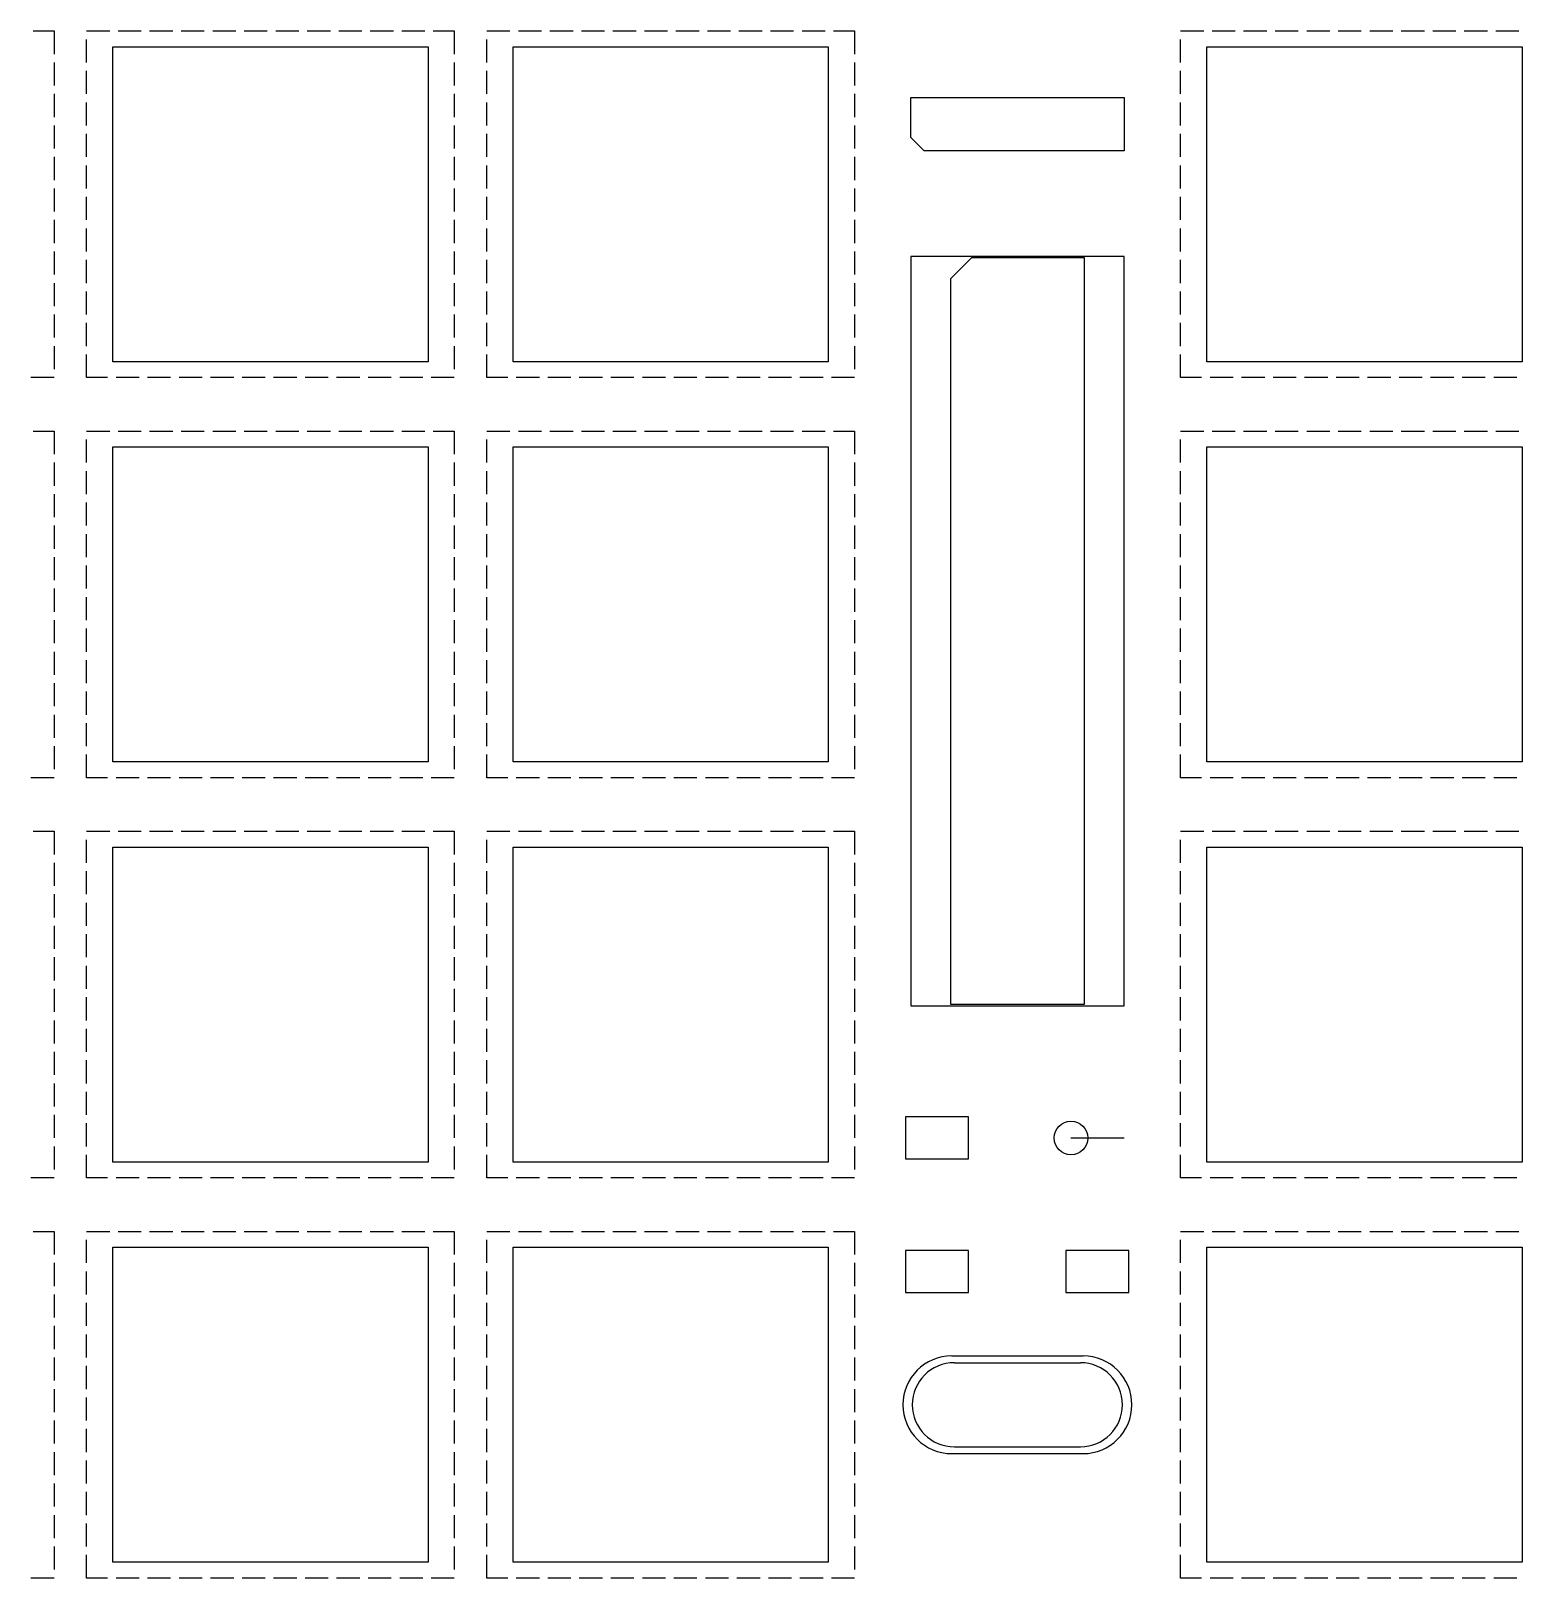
# Model space of a CAD drawing. Extents: x 0.25 to 10.21, y -6.18 to -0.01.
# Drawn here: x 3.151 to 5.945, y -6.175 to -3.276 of the extents above; entities that cross this region are included whole.
import ezdxf

# ---------------------------------------------------------------- set-up
doc = ezdxf.new("R2010")
doc.units = 0
doc.header["$MEASUREMENT"] = 0
doc.layers.add('BLACK', color=7, linetype='CONTINUOUS')

msp = doc.modelspace()

# ---------------------------------------------------------------- linework, layer by layer
at = {"layer": 'BLACK', "linetype": 'CONTINUOUS'}
for p, q in [((3.15512, -3.27559), (3.19449, -3.27559)), ((3.19449, -3.27559), (3.19449, -3.3189)), ((3.25551, -3.27559), (3.29882, -3.27559)), ((3.31457, -3.27559), (3.35787, -3.27559)), ((3.37362, -3.27559), (3.41693, -3.27559)), ((3.43268, -3.27559), (3.47598, -3.27559)), ((3.49173, -3.27559), (3.53504, -3.27559)), ((3.55079, -3.27559), (3.59409, -3.27559)), ((3.60984, -3.27559), (3.65315, -3.27559)), ((3.6689, -3.27559), (3.7122, -3.27559)), ((3.72795, -3.27559), (3.77126, -3.27559)), ((3.78701, -3.27559), (3.83031, -3.27559)), ((3.84606, -3.27559), (3.88937, -3.27559)), ((3.90512, -3.27559), (3.94449, -3.27559)), ((3.94449, -3.27559), (3.94449, -3.3189)), ((4.00551, -3.27559), (4.04882, -3.27559)), ((4.06457, -3.27559), (4.10787, -3.27559)), ((4.12362, -3.27559), (4.16693, -3.27559)), ((4.18268, -3.27559), (4.22598, -3.27559)), ((4.24173, -3.27559), (4.28504, -3.27559)), ((4.30079, -3.27559), (4.34409, -3.27559)), ((4.35984, -3.27559), (4.40315, -3.27559)), ((4.4189, -3.27559), (4.4622, -3.27559)), ((4.47795, -3.27559), (4.52126, -3.27559)), ((4.53701, -3.27559), (4.58031, -3.27559)), ((4.59606, -3.27559), (4.63937, -3.27559)), ((4.65512, -3.27559), (4.69449, -3.27559)), ((4.69449, -3.27559), (4.69449, -3.3189)), ((5.30551, -3.27559), (5.34882, -3.27559)), ((5.36457, -3.27559), (5.40787, -3.27559)), ((5.42362, -3.27559), (5.46693, -3.27559)), ((5.48268, -3.27559), (5.52598, -3.27559)), ((5.54173, -3.27559), (5.58504, -3.27559)), ((5.60079, -3.27559), (5.64409, -3.27559)), ((5.65984, -3.27559), (5.70315, -3.27559)), ((5.7189, -3.27559), (5.7622, -3.27559)), ((5.77795, -3.27559), (5.82126, -3.27559)), ((5.83701, -3.27559), (5.88031, -3.27559)), ((5.89606, -3.27559), (5.93937, -3.27559)), ((3.25551, -3.33465), (3.25551, -3.29134)), ((3.30472, -3.30512), (3.89528, -3.30512)), ((3.30472, -3.89567), (3.30472, -3.30512)), ((3.89528, -3.30512), (3.89528, -3.89567)), ((4.00551, -3.33465), (4.00551, -3.29134)), ((4.05472, -3.30512), (4.64528, -3.30512)), ((4.05472, -3.89567), (4.05472, -3.30512)), ((4.64528, -3.30512), (4.64528, -3.89567)), ((5.30551, -3.33465), (5.30551, -3.29134)), ((5.35472, -3.30512), (5.94528, -3.30512)), ((5.35472, -3.89567), (5.35472, -3.30512)), ((5.94528, -3.30512), (5.94528, -3.89567)), ((3.19449, -3.33465), (3.19449, -3.37795)), ((3.25551, -3.3937), (3.25551, -3.35039)), ((3.94449, -3.33465), (3.94449, -3.37795)), ((4.00551, -3.3937), (4.00551, -3.35039)), ((4.69449, -3.33465), (4.69449, -3.37795)), ((5.30551, -3.3937), (5.30551, -3.35039)), ((3.19449, -3.3937), (3.19449, -3.43701)), ((3.25551, -3.45276), (3.25551, -3.40945)), ((3.94449, -3.3937), (3.94449, -3.43701)), ((4.00551, -3.45276), (4.00551, -3.40945)), ((4.69449, -3.3937), (4.69449, -3.43701)), ((4.8, -3.47539), (4.8, -3.40039)), ((4.8, -3.40039), (5.2, -3.40039)), ((5.2, -3.40039), (5.2, -3.50039)), ((5.30551, -3.45276), (5.30551, -3.40945)), ((3.19449, -3.45276), (3.19449, -3.49606)), ((3.25551, -3.51181), (3.25551, -3.4685)), ((3.94449, -3.45276), (3.94449, -3.49606)), ((4.00551, -3.51181), (4.00551, -3.4685)), ((4.69449, -3.45276), (4.69449, -3.49606)), ((4.825, -3.50039), (4.8, -3.47539)), ((5.30551, -3.51181), (5.30551, -3.4685)), ((5.2, -3.50039), (4.825, -3.50039)), ((3.19449, -3.51181), (3.19449, -3.55512)), ((3.25551, -3.57087), (3.25551, -3.52756)), ((3.94449, -3.51181), (3.94449, -3.55512)), ((4.00551, -3.57087), (4.00551, -3.52756)), ((4.69449, -3.51181), (4.69449, -3.55512)), ((5.30551, -3.57087), (5.30551, -3.52756)), ((3.19449, -3.57087), (3.19449, -3.61417)), ((3.25551, -3.62992), (3.25551, -3.58661)), ((3.94449, -3.57087), (3.94449, -3.61417)), ((4.00551, -3.62992), (4.00551, -3.58661)), ((4.69449, -3.57087), (4.69449, -3.61417)), ((5.30551, -3.62992), (5.30551, -3.58661)), ((3.19449, -3.62992), (3.19449, -3.67323)), ((3.25551, -3.68898), (3.25551, -3.64567)), ((3.94449, -3.62992), (3.94449, -3.67323)), ((4.00551, -3.68898), (4.00551, -3.64567)), ((4.69449, -3.62992), (4.69449, -3.67323)), ((5.30551, -3.68898), (5.30551, -3.64567)), ((3.19449, -3.68898), (3.19449, -3.73228)), ((3.25551, -3.74803), (3.25551, -3.70472)), ((3.94449, -3.68898), (3.94449, -3.73228)), ((4.00551, -3.74803), (4.00551, -3.70472)), ((4.69449, -3.68898), (4.69449, -3.73228)), ((4.8, -3.69803), (4.8, -5.10276)), ((5.2, -3.69803), (4.8, -3.69803)), ((4.875, -3.73976), (4.91437, -3.70039)), ((4.91437, -3.70039), (5.125, -3.70039)), ((5.125, -3.70039), (5.125, -5.10039)), ((5.2, -5.10276), (5.2, -3.69803)), ((5.30551, -3.74803), (5.30551, -3.70472)), ((4.875, -5.10039), (4.875, -3.73976)), ((3.19449, -3.74803), (3.19449, -3.79134)), ((3.25551, -3.80709), (3.25551, -3.76378)), ((3.94449, -3.74803), (3.94449, -3.79134)), ((4.00551, -3.80709), (4.00551, -3.76378)), ((4.69449, -3.74803), (4.69449, -3.79134)), ((5.30551, -3.80709), (5.30551, -3.76378)), ((3.19449, -3.80709), (3.19449, -3.85039)), ((3.25551, -3.86614), (3.25551, -3.82283)), ((3.94449, -3.80709), (3.94449, -3.85039)), ((4.00551, -3.86614), (4.00551, -3.82283)), ((4.69449, -3.80709), (4.69449, -3.85039)), ((5.30551, -3.86614), (5.30551, -3.82283)), ((3.19449, -3.86614), (3.19449, -3.90945)), ((3.25551, -3.9252), (3.25551, -3.88189)), ((3.94449, -3.86614), (3.94449, -3.90945)), ((4.00551, -3.9252), (4.00551, -3.88189)), ((4.69449, -3.86614), (4.69449, -3.90945)), ((5.30551, -3.9252), (5.30551, -3.88189)), ((3.89528, -3.89567), (3.30472, -3.89567)), ((4.64528, -3.89567), (4.05472, -3.89567)), ((5.94528, -3.89567), (5.35472, -3.89567)), ((3.19449, -3.9252), (3.15118, -3.9252)), ((3.29488, -3.9252), (3.25551, -3.9252)), ((3.35394, -3.9252), (3.31063, -3.9252)), ((3.41299, -3.9252), (3.36969, -3.9252)), ((3.47205, -3.9252), (3.42874, -3.9252)), ((3.5311, -3.9252), (3.4878, -3.9252)), ((3.59016, -3.9252), (3.54685, -3.9252)), ((3.64921, -3.9252), (3.60591, -3.9252)), ((3.70827, -3.9252), (3.66496, -3.9252)), ((3.76732, -3.9252), (3.72402, -3.9252)), ((3.82638, -3.9252), (3.78307, -3.9252)), ((3.88543, -3.9252), (3.84213, -3.9252)), ((3.94449, -3.9252), (3.90118, -3.9252)), ((4.04488, -3.9252), (4.00551, -3.9252)), ((4.10394, -3.9252), (4.06063, -3.9252)), ((4.16299, -3.9252), (4.11969, -3.9252)), ((4.22205, -3.9252), (4.17874, -3.9252)), ((4.2811, -3.9252), (4.2378, -3.9252)), ((4.34016, -3.9252), (4.29685, -3.9252)), ((4.39921, -3.9252), (4.35591, -3.9252)), ((4.45827, -3.9252), (4.41496, -3.9252)), ((4.51732, -3.9252), (4.47402, -3.9252)), ((4.57638, -3.9252), (4.53307, -3.9252)), ((4.63543, -3.9252), (4.59213, -3.9252)), ((4.69449, -3.9252), (4.65118, -3.9252)), ((5.34488, -3.9252), (5.30551, -3.9252)), ((5.40394, -3.9252), (5.36063, -3.9252)), ((5.46299, -3.9252), (5.41969, -3.9252)), ((5.52205, -3.9252), (5.47874, -3.9252)), ((5.5811, -3.9252), (5.5378, -3.9252)), ((5.64016, -3.9252), (5.59685, -3.9252)), ((5.69921, -3.9252), (5.65591, -3.9252)), ((5.75827, -3.9252), (5.71496, -3.9252)), ((5.81732, -3.9252), (5.77402, -3.9252)), ((5.87638, -3.9252), (5.83307, -3.9252)), ((5.93543, -3.9252), (5.89213, -3.9252)), ((3.15512, -4.02559), (3.19449, -4.02559)), ((3.19449, -4.02559), (3.19449, -4.0689)), ((3.25551, -4.02559), (3.29882, -4.02559)), ((3.31457, -4.02559), (3.35787, -4.02559)), ((3.37362, -4.02559), (3.41693, -4.02559)), ((3.43268, -4.02559), (3.47598, -4.02559)), ((3.49173, -4.02559), (3.53504, -4.02559)), ((3.55079, -4.02559), (3.59409, -4.02559)), ((3.60984, -4.02559), (3.65315, -4.02559)), ((3.6689, -4.02559), (3.7122, -4.02559)), ((3.72795, -4.02559), (3.77126, -4.02559)), ((3.78701, -4.02559), (3.83031, -4.02559)), ((3.84606, -4.02559), (3.88937, -4.02559)), ((3.90512, -4.02559), (3.94449, -4.02559)), ((3.94449, -4.02559), (3.94449, -4.0689)), ((4.00551, -4.02559), (4.04882, -4.02559)), ((4.06457, -4.02559), (4.10787, -4.02559)), ((4.12362, -4.02559), (4.16693, -4.02559)), ((4.18268, -4.02559), (4.22598, -4.02559)), ((4.24173, -4.02559), (4.28504, -4.02559)), ((4.30079, -4.02559), (4.34409, -4.02559)), ((4.35984, -4.02559), (4.40315, -4.02559)), ((4.4189, -4.02559), (4.4622, -4.02559)), ((4.47795, -4.02559), (4.52126, -4.02559)), ((4.53701, -4.02559), (4.58031, -4.02559)), ((4.59606, -4.02559), (4.63937, -4.02559)), ((4.65512, -4.02559), (4.69449, -4.02559)), ((4.69449, -4.02559), (4.69449, -4.0689)), ((5.30551, -4.02559), (5.34882, -4.02559)), ((5.36457, -4.02559), (5.40787, -4.02559)), ((5.42362, -4.02559), (5.46693, -4.02559)), ((5.48268, -4.02559), (5.52598, -4.02559)), ((5.54173, -4.02559), (5.58504, -4.02559)), ((5.60079, -4.02559), (5.64409, -4.02559)), ((5.65984, -4.02559), (5.70315, -4.02559)), ((5.7189, -4.02559), (5.7622, -4.02559)), ((5.77795, -4.02559), (5.82126, -4.02559)), ((5.83701, -4.02559), (5.88031, -4.02559)), ((5.89606, -4.02559), (5.93937, -4.02559)), ((3.25551, -4.08465), (3.25551, -4.04134)), ((3.30472, -4.05512), (3.89528, -4.05512)), ((3.30472, -4.64567), (3.30472, -4.05512)), ((3.89528, -4.05512), (3.89528, -4.64567)), ((4.00551, -4.08465), (4.00551, -4.04134)), ((4.05472, -4.05512), (4.64528, -4.05512)), ((4.05472, -4.64567), (4.05472, -4.05512)), ((4.64528, -4.05512), (4.64528, -4.64567)), ((5.30551, -4.08465), (5.30551, -4.04134)), ((5.35472, -4.05512), (5.94528, -4.05512)), ((5.35472, -4.64567), (5.35472, -4.05512)), ((5.94528, -4.05512), (5.94528, -4.64567)), ((3.19449, -4.08465), (3.19449, -4.12795)), ((3.94449, -4.08465), (3.94449, -4.12795)), ((4.69449, -4.08465), (4.69449, -4.12795)), ((3.25551, -4.1437), (3.25551, -4.10039)), ((4.00551, -4.1437), (4.00551, -4.10039)), ((5.30551, -4.1437), (5.30551, -4.10039)), ((3.19449, -4.1437), (3.19449, -4.18701)), ((3.94449, -4.1437), (3.94449, -4.18701)), ((4.69449, -4.1437), (4.69449, -4.18701)), ((3.25551, -4.20276), (3.25551, -4.15945)), ((4.00551, -4.20276), (4.00551, -4.15945)), ((5.30551, -4.20276), (5.30551, -4.15945)), ((3.19449, -4.20276), (3.19449, -4.24606)), ((3.94449, -4.20276), (3.94449, -4.24606)), ((4.69449, -4.20276), (4.69449, -4.24606)), ((3.25551, -4.26181), (3.25551, -4.2185)), ((4.00551, -4.26181), (4.00551, -4.2185)), ((5.30551, -4.26181), (5.30551, -4.2185)), ((3.19449, -4.26181), (3.19449, -4.30512)), ((3.94449, -4.26181), (3.94449, -4.30512)), ((4.69449, -4.26181), (4.69449, -4.30512)), ((3.25551, -4.32087), (3.25551, -4.27756)), ((4.00551, -4.32087), (4.00551, -4.27756)), ((5.30551, -4.32087), (5.30551, -4.27756)), ((3.19449, -4.32087), (3.19449, -4.36417)), ((3.25551, -4.37992), (3.25551, -4.33661)), ((3.94449, -4.32087), (3.94449, -4.36417)), ((4.00551, -4.37992), (4.00551, -4.33661)), ((4.69449, -4.32087), (4.69449, -4.36417)), ((5.30551, -4.37992), (5.30551, -4.33661)), ((3.19449, -4.37992), (3.19449, -4.42323)), ((3.25551, -4.43898), (3.25551, -4.39567)), ((3.94449, -4.37992), (3.94449, -4.42323)), ((4.00551, -4.43898), (4.00551, -4.39567)), ((4.69449, -4.37992), (4.69449, -4.42323)), ((5.30551, -4.43898), (5.30551, -4.39567)), ((3.19449, -4.43898), (3.19449, -4.48228)), ((3.25551, -4.49803), (3.25551, -4.45472)), ((3.94449, -4.43898), (3.94449, -4.48228)), ((4.00551, -4.49803), (4.00551, -4.45472)), ((4.69449, -4.43898), (4.69449, -4.48228)), ((5.30551, -4.49803), (5.30551, -4.45472)), ((3.19449, -4.49803), (3.19449, -4.54134)), ((3.25551, -4.55709), (3.25551, -4.51378)), ((3.94449, -4.49803), (3.94449, -4.54134)), ((4.00551, -4.55709), (4.00551, -4.51378)), ((4.69449, -4.49803), (4.69449, -4.54134)), ((5.30551, -4.55709), (5.30551, -4.51378)), ((3.19449, -4.55709), (3.19449, -4.60039)), ((3.25551, -4.61614), (3.25551, -4.57283)), ((3.94449, -4.55709), (3.94449, -4.60039)), ((4.00551, -4.61614), (4.00551, -4.57283)), ((4.69449, -4.55709), (4.69449, -4.60039)), ((5.30551, -4.61614), (5.30551, -4.57283)), ((3.19449, -4.61614), (3.19449, -4.65945)), ((3.25551, -4.6752), (3.25551, -4.63189)), ((3.94449, -4.61614), (3.94449, -4.65945)), ((4.00551, -4.6752), (4.00551, -4.63189)), ((4.69449, -4.61614), (4.69449, -4.65945)), ((5.30551, -4.6752), (5.30551, -4.63189)), ((3.89528, -4.64567), (3.30472, -4.64567)), ((4.64528, -4.64567), (4.05472, -4.64567)), ((5.94528, -4.64567), (5.35472, -4.64567)), ((3.19449, -4.6752), (3.15118, -4.6752)), ((3.29488, -4.6752), (3.25551, -4.6752)), ((3.35394, -4.6752), (3.31063, -4.6752)), ((3.41299, -4.6752), (3.36969, -4.6752)), ((3.47205, -4.6752), (3.42874, -4.6752)), ((3.5311, -4.6752), (3.4878, -4.6752)), ((3.59016, -4.6752), (3.54685, -4.6752)), ((3.64921, -4.6752), (3.60591, -4.6752)), ((3.70827, -4.6752), (3.66496, -4.6752)), ((3.76732, -4.6752), (3.72402, -4.6752)), ((3.82638, -4.6752), (3.78307, -4.6752)), ((3.88543, -4.6752), (3.84213, -4.6752)), ((3.94449, -4.6752), (3.90118, -4.6752)), ((4.04488, -4.6752), (4.00551, -4.6752)), ((4.10394, -4.6752), (4.06063, -4.6752)), ((4.16299, -4.6752), (4.11969, -4.6752)), ((4.22205, -4.6752), (4.17874, -4.6752)), ((4.2811, -4.6752), (4.2378, -4.6752)), ((4.34016, -4.6752), (4.29685, -4.6752)), ((4.39921, -4.6752), (4.35591, -4.6752)), ((4.45827, -4.6752), (4.41496, -4.6752)), ((4.51732, -4.6752), (4.47402, -4.6752)), ((4.57638, -4.6752), (4.53307, -4.6752)), ((4.63543, -4.6752), (4.59213, -4.6752)), ((4.69449, -4.6752), (4.65118, -4.6752)), ((5.34488, -4.6752), (5.30551, -4.6752)), ((5.40394, -4.6752), (5.36063, -4.6752)), ((5.46299, -4.6752), (5.41969, -4.6752)), ((5.52205, -4.6752), (5.47874, -4.6752)), ((5.5811, -4.6752), (5.5378, -4.6752)), ((5.64016, -4.6752), (5.59685, -4.6752)), ((5.69921, -4.6752), (5.65591, -4.6752)), ((5.75827, -4.6752), (5.71496, -4.6752)), ((5.81732, -4.6752), (5.77402, -4.6752)), ((5.87638, -4.6752), (5.83307, -4.6752)), ((5.93543, -4.6752), (5.89213, -4.6752)), ((3.15512, -4.77559), (3.19449, -4.77559)), ((3.19449, -4.77559), (3.19449, -4.8189)), ((3.25551, -4.77559), (3.29882, -4.77559)), ((3.31457, -4.77559), (3.35787, -4.77559)), ((3.37362, -4.77559), (3.41693, -4.77559)), ((3.43268, -4.77559), (3.47598, -4.77559)), ((3.49173, -4.77559), (3.53504, -4.77559)), ((3.55079, -4.77559), (3.59409, -4.77559)), ((3.60984, -4.77559), (3.65315, -4.77559)), ((3.6689, -4.77559), (3.7122, -4.77559)), ((3.72795, -4.77559), (3.77126, -4.77559)), ((3.78701, -4.77559), (3.83031, -4.77559)), ((3.84606, -4.77559), (3.88937, -4.77559)), ((3.90512, -4.77559), (3.94449, -4.77559)), ((3.94449, -4.77559), (3.94449, -4.8189)), ((4.00551, -4.77559), (4.04882, -4.77559)), ((4.06457, -4.77559), (4.10787, -4.77559)), ((4.12362, -4.77559), (4.16693, -4.77559)), ((4.18268, -4.77559), (4.22598, -4.77559)), ((4.24173, -4.77559), (4.28504, -4.77559)), ((4.30079, -4.77559), (4.34409, -4.77559)), ((4.35984, -4.77559), (4.40315, -4.77559)), ((4.4189, -4.77559), (4.4622, -4.77559)), ((4.47795, -4.77559), (4.52126, -4.77559)), ((4.53701, -4.77559), (4.58031, -4.77559)), ((4.59606, -4.77559), (4.63937, -4.77559)), ((4.65512, -4.77559), (4.69449, -4.77559)), ((4.69449, -4.77559), (4.69449, -4.8189)), ((5.30551, -4.77559), (5.34882, -4.77559)), ((5.36457, -4.77559), (5.40787, -4.77559)), ((5.42362, -4.77559), (5.46693, -4.77559)), ((5.48268, -4.77559), (5.52598, -4.77559)), ((5.54173, -4.77559), (5.58504, -4.77559)), ((5.60079, -4.77559), (5.64409, -4.77559)), ((5.65984, -4.77559), (5.70315, -4.77559)), ((5.7189, -4.77559), (5.7622, -4.77559)), ((5.77795, -4.77559), (5.82126, -4.77559)), ((5.83701, -4.77559), (5.88031, -4.77559)), ((5.89606, -4.77559), (5.93937, -4.77559)), ((3.25551, -4.83465), (3.25551, -4.79134)), ((3.30472, -4.80512), (3.89528, -4.80512)), ((3.30472, -5.39567), (3.30472, -4.80512)), ((3.89528, -4.80512), (3.89528, -5.39567)), ((4.00551, -4.83465), (4.00551, -4.79134)), ((4.05472, -4.80512), (4.64528, -4.80512)), ((4.05472, -5.39567), (4.05472, -4.80512)), ((4.64528, -4.80512), (4.64528, -5.39567)), ((5.30551, -4.83465), (5.30551, -4.79134)), ((5.35472, -4.80512), (5.94528, -4.80512)), ((5.35472, -5.39567), (5.35472, -4.80512)), ((5.94528, -4.80512), (5.94528, -5.39567)), ((3.19449, -4.83465), (3.19449, -4.87795)), ((3.94449, -4.83465), (3.94449, -4.87795)), ((4.69449, -4.83465), (4.69449, -4.87795)), ((3.25551, -4.8937), (3.25551, -4.85039)), ((4.00551, -4.8937), (4.00551, -4.85039)), ((5.30551, -4.8937), (5.30551, -4.85039)), ((3.19449, -4.8937), (3.19449, -4.93701)), ((3.94449, -4.8937), (3.94449, -4.93701)), ((4.69449, -4.8937), (4.69449, -4.93701)), ((3.25551, -4.95276), (3.25551, -4.90945)), ((4.00551, -4.95276), (4.00551, -4.90945)), ((5.30551, -4.95276), (5.30551, -4.90945)), ((3.19449, -4.95276), (3.19449, -4.99606)), ((3.94449, -4.95276), (3.94449, -4.99606)), ((4.69449, -4.95276), (4.69449, -4.99606)), ((3.25551, -5.01181), (3.25551, -4.9685)), ((4.00551, -5.01181), (4.00551, -4.9685)), ((5.30551, -5.01181), (5.30551, -4.9685)), ((3.19449, -5.01181), (3.19449, -5.05512)), ((3.94449, -5.01181), (3.94449, -5.05512)), ((4.69449, -5.01181), (4.69449, -5.05512)), ((3.25551, -5.07087), (3.25551, -5.02756)), ((4.00551, -5.07087), (4.00551, -5.02756)), ((5.30551, -5.07087), (5.30551, -5.02756)), ((3.19449, -5.07087), (3.19449, -5.11417)), ((3.94449, -5.07087), (3.94449, -5.11417)), ((4.69449, -5.07087), (4.69449, -5.11417)), ((3.25551, -5.12992), (3.25551, -5.08661)), ((4.00551, -5.12992), (4.00551, -5.08661)), ((4.8, -5.10276), (5.2, -5.10276)), ((5.125, -5.10039), (4.875, -5.10039)), ((5.30551, -5.12992), (5.30551, -5.08661)), ((3.19449, -5.12992), (3.19449, -5.17323)), ((3.94449, -5.12992), (3.94449, -5.17323)), ((4.69449, -5.12992), (4.69449, -5.17323)), ((3.25551, -5.18898), (3.25551, -5.14567)), ((4.00551, -5.18898), (4.00551, -5.14567)), ((5.30551, -5.18898), (5.30551, -5.14567)), ((3.19449, -5.18898), (3.19449, -5.23228)), ((3.94449, -5.18898), (3.94449, -5.23228)), ((4.69449, -5.18898), (4.69449, -5.23228)), ((3.25551, -5.24803), (3.25551, -5.20472)), ((4.00551, -5.24803), (4.00551, -5.20472)), ((5.30551, -5.24803), (5.30551, -5.20472)), ((3.19449, -5.24803), (3.19449, -5.29134)), ((3.94449, -5.24803), (3.94449, -5.29134)), ((4.69449, -5.24803), (4.69449, -5.29134)), ((3.25551, -5.30709), (3.25551, -5.26378)), ((4.00551, -5.30709), (4.00551, -5.26378)), ((5.30551, -5.30709), (5.30551, -5.26378)), ((3.19449, -5.30709), (3.19449, -5.35039)), ((3.25551, -5.36614), (3.25551, -5.32283)), ((3.94449, -5.30709), (3.94449, -5.35039)), ((4.00551, -5.36614), (4.00551, -5.32283)), ((4.69449, -5.30709), (4.69449, -5.35039)), ((4.79016, -5.31102), (4.79016, -5.38976)), ((4.90827, -5.31102), (4.79016, -5.31102)), ((4.90827, -5.38976), (4.90827, -5.31102)), ((5.30551, -5.36614), (5.30551, -5.32283)), ((5.1, -5.35039), (5.2, -5.35039)), ((3.19449, -5.36614), (3.19449, -5.40945)), ((3.25551, -5.4252), (3.25551, -5.38189)), ((3.94449, -5.36614), (3.94449, -5.40945)), ((4.00551, -5.4252), (4.00551, -5.38189)), ((4.69449, -5.36614), (4.69449, -5.40945)), ((4.79016, -5.38976), (4.90827, -5.38976)), ((5.30551, -5.4252), (5.30551, -5.38189)), ((3.89528, -5.39567), (3.30472, -5.39567)), ((4.64528, -5.39567), (4.05472, -5.39567)), ((5.94528, -5.39567), (5.35472, -5.39567)), ((3.19449, -5.4252), (3.15118, -5.4252)), ((3.29488, -5.4252), (3.25551, -5.4252)), ((3.35394, -5.4252), (3.31063, -5.4252)), ((3.41299, -5.4252), (3.36969, -5.4252)), ((3.47205, -5.4252), (3.42874, -5.4252)), ((3.5311, -5.4252), (3.4878, -5.4252)), ((3.59016, -5.4252), (3.54685, -5.4252)), ((3.64921, -5.4252), (3.60591, -5.4252)), ((3.70827, -5.4252), (3.66496, -5.4252)), ((3.76732, -5.4252), (3.72402, -5.4252)), ((3.82638, -5.4252), (3.78307, -5.4252)), ((3.88543, -5.4252), (3.84213, -5.4252)), ((3.94449, -5.4252), (3.90118, -5.4252)), ((4.04488, -5.4252), (4.00551, -5.4252)), ((4.10394, -5.4252), (4.06063, -5.4252)), ((4.16299, -5.4252), (4.11969, -5.4252)), ((4.22205, -5.4252), (4.17874, -5.4252)), ((4.2811, -5.4252), (4.2378, -5.4252)), ((4.34016, -5.4252), (4.29685, -5.4252)), ((4.39921, -5.4252), (4.35591, -5.4252)), ((4.45827, -5.4252), (4.41496, -5.4252)), ((4.51732, -5.4252), (4.47402, -5.4252)), ((4.57638, -5.4252), (4.53307, -5.4252)), ((4.63543, -5.4252), (4.59213, -5.4252)), ((4.69449, -5.4252), (4.65118, -5.4252)), ((5.34488, -5.4252), (5.30551, -5.4252)), ((5.40394, -5.4252), (5.36063, -5.4252)), ((5.46299, -5.4252), (5.41969, -5.4252)), ((5.52205, -5.4252), (5.47874, -5.4252)), ((5.5811, -5.4252), (5.5378, -5.4252)), ((5.64016, -5.4252), (5.59685, -5.4252)), ((5.69921, -5.4252), (5.65591, -5.4252)), ((5.75827, -5.4252), (5.71496, -5.4252)), ((5.81732, -5.4252), (5.77402, -5.4252)), ((5.87638, -5.4252), (5.83307, -5.4252)), ((5.93543, -5.4252), (5.89213, -5.4252)), ((3.15512, -5.52559), (3.19449, -5.52559)), ((3.19449, -5.52559), (3.19449, -5.5689)), ((3.25551, -5.52559), (3.29882, -5.52559)), ((3.31457, -5.52559), (3.35787, -5.52559)), ((3.37362, -5.52559), (3.41693, -5.52559)), ((3.43268, -5.52559), (3.47598, -5.52559)), ((3.49173, -5.52559), (3.53504, -5.52559)), ((3.55079, -5.52559), (3.59409, -5.52559)), ((3.60984, -5.52559), (3.65315, -5.52559)), ((3.6689, -5.52559), (3.7122, -5.52559)), ((3.72795, -5.52559), (3.77126, -5.52559)), ((3.78701, -5.52559), (3.83031, -5.52559)), ((3.84606, -5.52559), (3.88937, -5.52559)), ((3.90512, -5.52559), (3.94449, -5.52559)), ((3.94449, -5.52559), (3.94449, -5.5689)), ((4.00551, -5.52559), (4.04882, -5.52559)), ((4.06457, -5.52559), (4.10787, -5.52559)), ((4.12362, -5.52559), (4.16693, -5.52559)), ((4.18268, -5.52559), (4.22598, -5.52559)), ((4.24173, -5.52559), (4.28504, -5.52559)), ((4.30079, -5.52559), (4.34409, -5.52559)), ((4.35984, -5.52559), (4.40315, -5.52559)), ((4.4189, -5.52559), (4.4622, -5.52559)), ((4.47795, -5.52559), (4.52126, -5.52559)), ((4.53701, -5.52559), (4.58031, -5.52559)), ((4.59606, -5.52559), (4.63937, -5.52559)), ((4.65512, -5.52559), (4.69449, -5.52559)), ((4.69449, -5.52559), (4.69449, -5.5689)), ((5.30551, -5.52559), (5.34882, -5.52559)), ((5.36457, -5.52559), (5.40787, -5.52559)), ((5.42362, -5.52559), (5.46693, -5.52559)), ((5.48268, -5.52559), (5.52598, -5.52559)), ((5.54173, -5.52559), (5.58504, -5.52559)), ((5.60079, -5.52559), (5.64409, -5.52559)), ((5.65984, -5.52559), (5.70315, -5.52559)), ((5.7189, -5.52559), (5.7622, -5.52559)), ((5.77795, -5.52559), (5.82126, -5.52559)), ((5.83701, -5.52559), (5.88031, -5.52559)), ((5.89606, -5.52559), (5.93937, -5.52559)), ((3.25551, -5.58465), (3.25551, -5.54134)), ((3.30472, -5.55512), (3.89528, -5.55512)), ((3.30472, -6.14567), (3.30472, -5.55512)), ((3.89528, -5.55512), (3.89528, -6.14567)), ((4.00551, -5.58465), (4.00551, -5.54134)), ((4.05472, -5.55512), (4.64528, -5.55512)), ((4.05472, -6.14567), (4.05472, -5.55512)), ((4.64528, -5.55512), (4.64528, -6.14567)), ((4.79016, -5.56102), (4.79016, -5.63976)), ((4.90827, -5.56102), (4.79016, -5.56102)), ((4.90827, -5.63976), (4.90827, -5.56102)), ((5.09016, -5.56102), (5.09016, -5.63976)), ((5.20827, -5.56102), (5.09016, -5.56102)), ((5.20827, -5.63976), (5.20827, -5.56102)), ((5.30551, -5.58465), (5.30551, -5.54134)), ((5.35472, -5.55512), (5.94528, -5.55512)), ((5.35472, -6.14567), (5.35472, -5.55512)), ((5.94528, -5.55512), (5.94528, -6.14567)), ((3.19449, -5.58465), (3.19449, -5.62795)), ((3.94449, -5.58465), (3.94449, -5.62795)), ((4.69449, -5.58465), (4.69449, -5.62795)), ((3.25551, -5.6437), (3.25551, -5.60039)), ((4.00551, -5.6437), (4.00551, -5.60039)), ((5.30551, -5.6437), (5.30551, -5.60039)), ((3.19449, -5.6437), (3.19449, -5.68701)), ((3.94449, -5.6437), (3.94449, -5.68701)), ((4.69449, -5.6437), (4.69449, -5.68701)), ((4.79016, -5.63976), (4.90827, -5.63976)), ((5.09016, -5.63976), (5.20827, -5.63976)), ((3.25551, -5.70276), (3.25551, -5.65945)), ((4.00551, -5.70276), (4.00551, -5.65945)), ((5.30551, -5.70276), (5.30551, -5.65945)), ((3.19449, -5.70276), (3.19449, -5.74606)), ((3.94449, -5.70276), (3.94449, -5.74606)), ((4.69449, -5.70276), (4.69449, -5.74606)), ((3.25551, -5.76181), (3.25551, -5.7185)), ((4.00551, -5.76181), (4.00551, -5.7185)), ((5.30551, -5.76181), (5.30551, -5.7185)), ((3.19449, -5.76181), (3.19449, -5.80512)), ((3.94449, -5.76181), (3.94449, -5.80512)), ((4.69449, -5.76181), (4.69449, -5.80512)), ((4.87657, -5.75886), (5.12264, -5.75886)), ((3.25551, -5.82087), (3.25551, -5.77756)), ((4.00551, -5.82087), (4.00551, -5.77756)), ((4.8815, -5.77165), (5.11772, -5.77165)), ((5.30551, -5.82087), (5.30551, -5.77756)), ((3.19449, -5.82087), (3.19449, -5.86417)), ((3.94449, -5.82087), (3.94449, -5.86417)), ((4.69449, -5.82087), (4.69449, -5.86417)), ((3.25551, -5.87992), (3.25551, -5.83661)), ((4.00551, -5.87992), (4.00551, -5.83661)), ((5.30551, -5.87992), (5.30551, -5.83661)), ((3.19449, -5.87992), (3.19449, -5.92323)), ((3.94449, -5.87992), (3.94449, -5.92323)), ((4.69449, -5.87992), (4.69449, -5.92323)), ((3.25551, -5.93898), (3.25551, -5.89567)), ((4.00551, -5.93898), (4.00551, -5.89567)), ((5.30551, -5.93898), (5.30551, -5.89567)), ((3.19449, -5.93898), (3.19449, -5.98228)), ((3.94449, -5.93898), (3.94449, -5.98228)), ((4.69449, -5.93898), (4.69449, -5.98228)), ((4.87657, -5.94193), (5.12264, -5.94193)), ((4.8815, -5.92913), (5.11772, -5.92913)), ((3.25551, -5.99803), (3.25551, -5.95472)), ((4.00551, -5.99803), (4.00551, -5.95472)), ((5.30551, -5.99803), (5.30551, -5.95472)), ((3.19449, -5.99803), (3.19449, -6.04134)), ((3.94449, -5.99803), (3.94449, -6.04134)), ((4.69449, -5.99803), (4.69449, -6.04134)), ((3.25551, -6.05709), (3.25551, -6.01378)), ((4.00551, -6.05709), (4.00551, -6.01378)), ((5.30551, -6.05709), (5.30551, -6.01378)), ((3.19449, -6.05709), (3.19449, -6.10039)), ((3.94449, -6.05709), (3.94449, -6.10039)), ((4.69449, -6.05709), (4.69449, -6.10039)), ((3.25551, -6.11614), (3.25551, -6.07283)), ((4.00551, -6.11614), (4.00551, -6.07283)), ((5.30551, -6.11614), (5.30551, -6.07283)), ((3.19449, -6.11614), (3.19449, -6.15945)), ((3.94449, -6.11614), (3.94449, -6.15945)), ((4.69449, -6.11614), (4.69449, -6.15945)), ((3.25551, -6.1752), (3.25551, -6.13189)), ((3.89528, -6.14567), (3.30472, -6.14567)), ((4.00551, -6.1752), (4.00551, -6.13189)), ((4.64528, -6.14567), (4.05472, -6.14567)), ((5.30551, -6.1752), (5.30551, -6.13189)), ((5.94528, -6.14567), (5.35472, -6.14567)), ((3.19449, -6.1752), (3.15118, -6.1752)), ((3.29488, -6.1752), (3.25551, -6.1752)), ((3.35394, -6.1752), (3.31063, -6.1752)), ((3.41299, -6.1752), (3.36969, -6.1752)), ((3.47205, -6.1752), (3.42874, -6.1752)), ((3.5311, -6.1752), (3.4878, -6.1752)), ((3.59016, -6.1752), (3.54685, -6.1752)), ((3.64921, -6.1752), (3.60591, -6.1752)), ((3.70827, -6.1752), (3.66496, -6.1752)), ((3.76732, -6.1752), (3.72402, -6.1752)), ((3.82638, -6.1752), (3.78307, -6.1752)), ((3.88543, -6.1752), (3.84213, -6.1752)), ((3.94449, -6.1752), (3.90118, -6.1752)), ((4.04488, -6.1752), (4.00551, -6.1752)), ((4.10394, -6.1752), (4.06063, -6.1752)), ((4.16299, -6.1752), (4.11969, -6.1752)), ((4.22205, -6.1752), (4.17874, -6.1752)), ((4.2811, -6.1752), (4.2378, -6.1752)), ((4.34016, -6.1752), (4.29685, -6.1752)), ((4.39921, -6.1752), (4.35591, -6.1752)), ((4.45827, -6.1752), (4.41496, -6.1752)), ((4.51732, -6.1752), (4.47402, -6.1752)), ((4.57638, -6.1752), (4.53307, -6.1752)), ((4.63543, -6.1752), (4.59213, -6.1752)), ((4.69449, -6.1752), (4.65118, -6.1752)), ((5.34488, -6.1752), (5.30551, -6.1752)), ((5.40394, -6.1752), (5.36063, -6.1752)), ((5.46299, -6.1752), (5.41969, -6.1752)), ((5.52205, -6.1752), (5.47874, -6.1752)), ((5.5811, -6.1752), (5.5378, -6.1752)), ((5.64016, -6.1752), (5.59685, -6.1752)), ((5.69921, -6.1752), (5.65591, -6.1752)), ((5.75827, -6.1752), (5.71496, -6.1752)), ((5.81732, -6.1752), (5.77402, -6.1752)), ((5.87638, -6.1752), (5.83307, -6.1752)), ((5.93543, -6.1752), (5.89213, -6.1752))]:
    msp.add_line(p, q, dxfattribs=at)
at = {"layer": 'BLACK'}
msp.add_circle((5.1, -5.35039), 0.031496, dxfattribs=at)
for centre, radius, start, end in [((4.87657, -5.85039), 0.091535, -270, -90), ((5.12264, -5.85039), 0.091535, -90, 90), ((4.8815, -5.85039), 0.07874, -270, -90), ((5.11772, -5.85039), 0.07874, -90, 90)]:
    msp.add_arc(centre, radius, start, end, dxfattribs=at)

doc.saveas('drawing.dxf')
